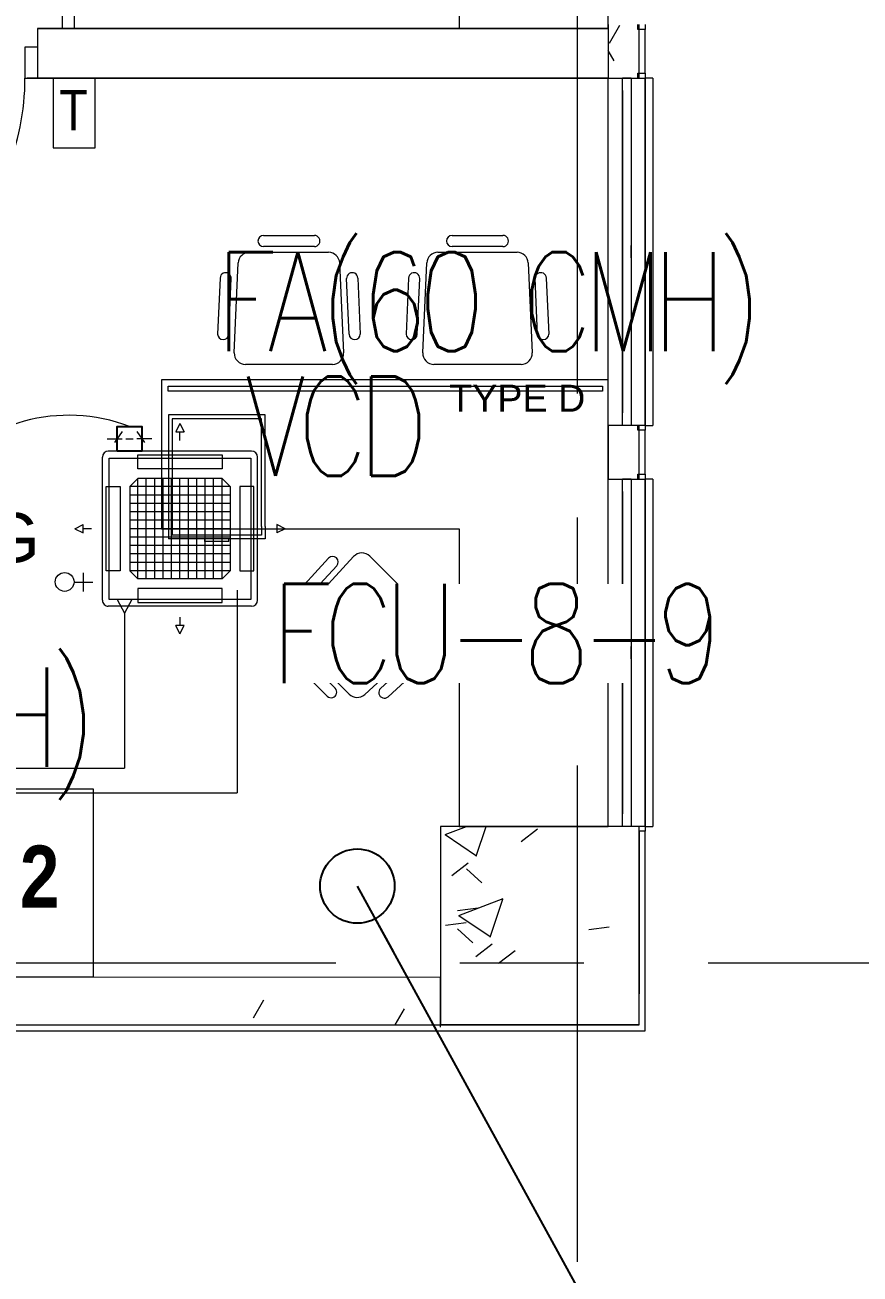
# Model space of a CAD drawing. Header units: millimetres. Extents: x 50620 to 404449, y -131543 to 97.
# Drawn here: x 361162 to 364528, y -108453 to -103417 of the extents above; entities that cross this region are included whole.
import ezdxf

# ---------------------------------------------------------------- set-up
doc = ezdxf.new("R2010")
doc.units = ezdxf.units.MM
doc.linetypes.add('CONTINOUS', pattern=[0])
doc.linetypes.add('IDA - Grid Line', pattern=[3500, 2000, -500, 500, -500])
for name, color, linetype, lineweight in [('1599_DB_A_BLK2_HQ_R21-2ND STOREY 20230517--$0$A-_DOOR----_E', 8, 'Continuous', 9), ('1599_DB_A_BLK2_HQ_R21-2ND STOREY 20230517--$0$A-_GENM----_M', 8, 'Continuous', 9), ('1599_DB_A_BLK2_HQ_R21-2ND STOREY 20230517--$0$A-_WIND----_E', 8, 'Continuous', 9), ('1599_DB_A_BLK2_HQ_R21-2ND STOREY 20230517--$0$S-_COLN----_E', 8, 'Continuous', 9), ('A-_FLOR----_E', 8, 'Continuous', 9), ('A-_FURT----_E', 8, 'Continuous', 9), ('A-_GENM----_M', 8, 'Continuous', 9), ('A-_WALL----_E', 8, 'Continuous', 9), ('A-_WALL----_E-1', 8, 'Continuous', 18), ('A-_WALL----_H-2', 8, 'Continuous', 9), ('A-_WALLPRTN_E', 8, 'Continuous', 9), ('A-_WIND----_E', 8, 'Continuous', 9), ('M-_ACMV TX', 6, 'Continuous', 25), ('M-_ACON----_E-N', 7, 'Continuous', 9), ('M-_ARCHI', 8, 'Continuous', 5), ('M-AC-TEXT', 5, 'CONTINOUS', 25), ('M-ACMV_CDP', 190, 'DRAIN_PIPE', 13), ('M-ACMV_FAD', 3, 'Continuous', 25), ('M-ACMV_FAF', 3, 'Continuous', 25), ('M-ACMV_FCU', 5, 'Continuous', 25), ('M-ACMV_FLEXD', 222, 'Continuous', 25), ('M-ACMV_PW', 8, 'REFRIGERANT', 25), ('M-ACMV_REF-P', 134, '500-1-RP', 9), ('M-ACMV_REMOTE', 222, 'Continuous', 5), ('M-FA TEXT', 3, 'Continuous', 25), ('M_ACMV_ANNOTATION', 7, 'Continuous', 20), ('S-_COLN----_E', 8, 'Continuous', 5), ('S-_COLN----_E-1', 8, 'Continuous', 5), ('S-_COLN----_E-2', 8, 'Continuous', 5)]:
    doc.layers.add(name, color=color, linetype=linetype, lineweight=lineweight)
doc.layers.add('S-_ANOTGRID_E-1', color=9, linetype='IDA - Grid Line', lineweight=5, true_color=0x808080)
doc.styles.add('Arial Narrow_2', font='ARIALN.TTF', dxfattribs={"height": 90})
doc.styles.add('Arial Narrow_B_4', font='ARIALNB.TTF', dxfattribs={"height": 500})
doc.styles.add('Arial_3', font='arial.ttf', dxfattribs={"height": 500})
doc.styles.add('ROMANS', font='romans.shx', dxfattribs={"width": 0.8})
doc.styles.get("Standard").update_dxf_attribs({"font": 'arial.ttf'})
doc.linetypes.add('500-1-RP', pattern='A,0.75,-0.5,0.75,-0.5,0.75,-0.5,0.75,-1.7,["RP",Standard,S=1,R=0,X=-1,Y=-0.5],-1.7', length=7.9)
doc.linetypes.add('BATTING', pattern='A,0.0001,-0.1,[134,ltypeshp.shx,S=0.1,R=0,X=-0.1,Y=0],-0.2,[134,ltypeshp.shx,S=0.1,R=180,X=0.1,Y=0],-0.1', length=0.4001)
doc.linetypes.add('DRAIN_PIPE', pattern='A,0.5,-0.2,["D",Standard,S=0.1,R=0,X=-0.1,Y=-0.05],-0.25', length=0.95)
doc.linetypes.add('REFRIGERANT', pattern='A,15,-5.08,["R",Standard,S=2.54,R=0,X=-2.54,Y=-1.27],-5.08', length=25.16)
doc.dimstyles.get("Standard").update_dxf_attribs({"dimtxt": 200, "dimasz": 150, "dimexe": 0.18, "dimexo": 0.0625, "dimgap": 10, "dimtad": 1, "dimtih": 1, "dimtoh": 1, "dimdec": 0, "dimzin": 0, "dimdsep": 46, "dimtxsty": 'Standard', "dimcen": 0.09, "dimclrd": 256, "dimclre": 256, "dimclrt": 256, "dimadec": 0, "dimazin": 0, "dimtfac": 1, "dimtdec": 0, "dimtofl": 0, "dimtmove": 0, "dimatfit": 3, "dimfxl": 1, "dimtolj": 1, "dimtzin": 0, "dimarcsym": 1})
pattern_1 = [(360, (102886.37, 38752.37), (1016, 254), [83.82, -678.18, 83.82, -678.18, -4064]), (360, (102886.37, 38752.37), (1016, 254), [-1524, 83.82, -1440.18, 83.82, -678.18, -1778]), (360, (102886.37, 38752.37), (1016, 254), [-3810, 83.82, -424.18, 83.82, -1186.18]), (120, (103267.37, 38879.37), (-727.97045, 752.8818), [83.82, -678.18, 83.82, -678.18, -4064]), (120, (103267.37, 38879.37), (-727.97045, 752.8818), [-1524, 83.82, -1440.18, 83.82, -678.18, -1778]), (120, (103267.37, 38879.37), (-727.97045, 752.8818), [-3810, 83.82, -424.18, 83.82, -1186.18]), (240, (103394.37, 39387.37), (-288.02955, -1006.8818), [83.82, -678.18, 83.82, -678.18, -4064]), (240, (103394.37, 39387.37), (-288.02955, -1006.8818), [-1524, 83.82, -1440.18, 83.82, -678.18, -1778]), (240, (103394.37, 39387.37), (-288.02955, -1006.8818), [-3810, 83.82, -424.18, 83.82, -1186.18])]

# ---------------------------------------------------------------- blocks, each defined once
blk = doc.blocks.new('SSO')
at = {"layer": 'M-ACMV_PW', "color": 1, "linetype": 'ByBlock', "lineweight": 5}
for points in [[(1064770.8, 20778.3), (1064771.8, 20867.5)], [(1064770.8, 20778.3), (1064771.8, 20867.5)], [(1064770.8, 20778.3), (1064771.8, 20867.5)], [(1064770.8, 20778.3), (1064771.8, 20867.5)], [(1064770.8, 20778.3), (1064771.8, 20867.5)], [(1064770.8, 20778.3), (1064771.8, 20867.5)], [(1064815.9, 20822.4), (1064726.7, 20823.4)], [(1064815.9, 20822.4), (1064726.7, 20823.4)]]:
    blk.add_lwpolyline(points, dxfattribs=at)
blk.add_circle((1064770.3, 20733.6), 44.6, dxfattribs=at)
blk.add_circle((1064770.3, 20733.6), 44.6, dxfattribs=at)
blk = doc.blocks.new('A$C49267d6b')
at = {"layer": 'M-_ACON----_E-N', "lineweight": 0}
for p, q in [((-25.4, 76.2), (12.7, 101.6)), ((0, 127), (0, 76.2)), ((0, 63.5), (0, 38.1)), ((-25.4, 25.4), (12.7, 0)), ((0, -25.4), (0, 25.4))]:
    blk.add_line(p, q, dxfattribs=at)
blk = doc.blocks.new('A$C81577ca4')
at = {"layer": 'M-ACMV_REF-P', "lineweight": 0, "ltscale": 0.75}
for p, q in [((19, -95), (-36, -125)), ((-36, -125), (-86, -125)), ((19, -155), (-36, -125))]:
    blk.add_line(p, q, dxfattribs=at)
blk = doc.blocks.new('A$C7208cd76')
at = {"layer": 'M-ACMV_FCU', "lineweight": 15}
for p, q in [((0, 424.1), (-17, 390.2)), ((0, 424.1), (17, 390.2)), ((-17, 390.2), (17, 390.2)), ((0, 356.2), (0, 390.2)), ((288.8, 312.5), (-288.8, 312.5)), ((288.9, 312.6), (288.9, 312.6)), ((-312.5, 288.8), (-312.5, -288.8)), ((312.5, 288.8), (312.5, -288.8)), ((312.6, 288.9), (312.6, 288.9)), ((-202.6, 169.6), (-169.6, 202.6)), ((-169.6, 202.6), (169.6, 202.6)), ((-169.6, 202.6), (-169.6, -202.6)), ((-135.7, 202.6), (-135.7, -202.6)), ((-101.8, 202.6), (-101.8, -202.6)), ((-67.9, 202.6), (-67.9, -202.6)), ((-33.9, 202.6), (-33.9, -202.6)), ((0, 202.6), (0, -202.6)), ((33.9, 202.6), (33.9, -202.6)), ((67.9, 202.6), (67.9, -202.6)), ((101.8, 202.6), (101.8, -202.6)), ((135.7, 202.6), (135.7, -202.6)), ((169.6, 202.6), (202.6, 169.6)), ((169.6, 202.6), (169.6, -202.6)), ((-202.6, 169.6), (-202.6, -169.6)), ((202.6, 169.6), (-202.6, 169.6)), ((202.6, 169.6), (202.6, -169.6)), ((202.6, 135.7), (-202.6, 135.7)), ((202.6, 101.8), (-202.6, 101.8)), ((202.6, 67.9), (-202.6, 67.9)), ((-424.1, 0), (-390.2, 17)), ((-424.1, 0), (-390.2, -17)), ((-390.2, -17), (-390.2, 17)), ((-356.2, 0), (-390.2, 0)), ((202.6, 33.9), (-202.6, 33.9)), ((202.6, 0), (-202.6, 0)), ((356.2, 0), (390.2, 0)), ((390.2, 17), (390.2, -17)), ((424.1, 0), (390.2, 17)), ((424.1, 0), (390.2, -17)), ((202.6, -33.9), (-202.6, -33.9)), ((202.6, -67.9), (-202.6, -67.9)), ((202.6, -101.8), (-202.6, -101.8)), ((202.6, -135.7), (-202.6, -135.7)), ((-169.6, -202.6), (-202.6, -169.6)), ((202.6, -169.6), (-202.6, -169.6)), ((169.6, -202.6), (202.6, -169.6)), ((-169.6, -202.6), (169.6, -202.6)), ((288.8, -312.5), (-288.8, -312.5)), ((17, -390.2), (-17, -390.2)), ((0, -424.1), (-17, -390.2)), ((0, -356.2), (0, -390.2)), ((0, -424.1), (17, -390.2))]:
    blk.add_line(p, q, dxfattribs=at)
for points in [[(285, 285), (285, -285), (-285, -285), (-285, 285)], [(-169.6, 241.6), (169.6, 241.6), (169.6, 297.9), (-169.6, 297.9)], [(-241.6, 169.6), (-241.6, -169.6), (-297.9, -169.6), (-297.9, 169.6)], [(241.6, 169.6), (241.6, -169.6), (297.9, -169.6), (297.9, 169.6)], [(-169.6, -241.6), (169.6, -241.6), (169.6, -297.9), (-169.6, -297.9)]]:
    blk.add_lwpolyline(points, close=True, dxfattribs=at)
for centre, start, end in [((-288.8, 288.8), 90, 180), ((288.8, 288.8), 0, 90), ((-288.8, -288.8), 180, 270), ((288.8, -288.8), 270, 0)]:
    blk.add_arc(centre, 23.7, start, end, dxfattribs=at)
blk = doc.blocks.new('Thermostat')
at = {"color": 222, "lineweight": 0}
blk.add_lwpolyline([(817450.2, 27872.2), (817750.2, 27872.2), (817750.2, 27372.2), (817450.2, 27372.2)], close=True, dxfattribs=at)
at = {"color": 222, "lineweight": 0, "insert": (817504.1, 27787.5), "char_height": 290.6, "attachment_point": 1, "style": 'Arial Narrow_2'}
blk.add_mtext_dynamic_manual_height_columns('T', width=565.64, gutter_width=1.94, heights=[0], dxfattribs=at)
blk = doc.blocks.new('IDA - Casement w Top Hung - 2 Panels - 1400L X 1800H - B2-AW01-3560558-BLK 2 2ND STOREY PLAN')
at = {"layer": 'A-_WIND----_E'}
for p, q in [((-700, 17.5), (700, 17.5)), ((-700, 17.5), (-700, -17.5)), ((-650, 17.5), (-615, 17.5)), ((-650, 17.5), (-25, 17.5)), ((-650, 17.5), (650, 17.5)), ((-650, 17.5), (650, 17.5)), ((-615, 17.5), (-35, 17.5)), ((-615, 17.5), (-60, 17.5)), ((-35, 17.5), (0, 17.5)), ((25, 17.5), (-24.9, 17.5)), ((0, 17.5), (35, 17.5)), ((25, 17.5), (650, 17.5)), ((35, 17.5), (615, 17.5)), ((60, 17.5), (615, 17.5)), ((615, 17.5), (650, 17.5)), ((700, 17.5), (700, -17.5)), ((700, -17.5), (-700, -17.5)), ((-615, -17.5), (-650, -17.5)), ((-25, -17.5), (-650, -17.5)), ((650, -17.5), (-650, -17.5)), ((-650, -17.5), (650, -17.5)), ((-35, -17.5), (-615, -17.5)), ((-60, -17.5), (-615, -17.5)), ((0, -17.5), (-35, -17.5)), ((25, -17.5), (-24.9, -17.5)), ((35, -17.5), (0, -17.5)), ((650, -17.5), (25, -17.5)), ((615, -17.5), (35, -17.5)), ((615, -17.5), (60, -17.5)), ((650, -17.5), (615, -17.5))]:
    blk.add_line(p, q, dxfattribs=at)
blk = doc.blocks.new('Wall Motif - Type 1-2673956-BLK 2 2ND STOREY PLAN')
at = {"layer": 'A-_GENM----_M'}
for p, q in [((-575, -75), (825, -75)), ((-575, -75), (-575, -105)), ((-525, -75), (81.1, -75)), ((-481.1, -75), (125, -75)), ((-481.1, -75), (731.1, -75)), ((125, -75), (731.1, -75)), ((168.9, -75), (775, -75)), ((825, -105), (825, -75)), ((825, -105), (-575, -105)), ((81.1, -105), (-525, -105)), ((125, -105), (-481.1, -105)), ((731.1, -105), (-481.1, -105)), ((731.1, -105), (125, -105)), ((775, -105), (168.9, -105))]:
    blk.add_line(p, q, dxfattribs=at)
blk = doc.blocks.new('1599_DB_A_BLK2_HQ_R21-2ND STOREY 20230517--$0$Wall Motif - Type 1-2673956-LINKVIEW_BLK2_2ND STOREY')
at = {"layer": '1599_DB_A_BLK2_HQ_R21-2ND STOREY 20230517--$0$A-_GENM----_M'}
for p, q in [((-575, -75), (825, -75)), ((-575, -75), (-575, -105)), ((825, -105), (825, -75)), ((825, -105), (-575, -105))]:
    blk.add_line(p, q, dxfattribs=at)
blk = doc.blocks.new('1599_DB_A_BLK2_HQ_R21-2ND STOREY 20230517--$0$IDA - Casement w Top Hung - 2 Panels - 1400L X 1800H - B2-AW01-3560558-LINKVIEW_BLK2_2ND STOREY')
at = {"layer": '1599_DB_A_BLK2_HQ_R21-2ND STOREY 20230517--$0$A-_WIND----_E'}
for p, q in [((-700, 17.5), (700, 17.5)), ((-700, 17.5), (-700, -17.5)), ((700, 17.5), (700, -17.5)), ((700, -17.5), (-700, -17.5))]:
    blk.add_line(p, q, dxfattribs=at)
blk = doc.blocks.new('ARCHI 2ND_2024 09 11')
at = {"layer": '1599_DB_A_BLK2_HQ_R21-2ND STOREY 20230517--$0$S-_COLN----_E', "lineweight": 5}
h = blk.add_hatch(dxfattribs=at)
h.set_pattern_fill('FP_3', color=8, style=0, pattern_type=2)
h.set_pattern_definition([(6e-11, (-28420.7, -3975.34), (1016, 254), [83.82, -678.18, 83.82, -678.18, -4064]), (6e-11, (-28420.7, -3975.34), (1016, 254), [-1524, 83.82, -1440.18, 83.82, -678.18, -1778]), (6e-11, (-28420.7, -3975.34), (1016, 254), [-3810, 83.82, -424.18, 83.82, -1186.18]), (120, (-28039.7, -3848.34), (-727.97045, 752.8818), [83.82, -678.18, 83.82, -678.18, -4064]), (120, (-28039.7, -3848.34), (-727.97045, 752.8818), [-1524, 83.82, -1440.18, 83.82, -678.18, -1778]), (120, (-28039.7, -3848.34), (-727.97045, 752.8818), [-3810, 83.82, -424.18, 83.82, -1186.18]), (240, (-27912.7, -3340.34), (-288.02955, -1006.8818), [83.82, -678.18, 83.82, -678.18, -4064]), (240, (-27912.7, -3340.34), (-288.02955, -1006.8818), [-1524, 83.82, -1440.18, 83.82, -678.18, -1778]), (240, (-27912.7, -3340.34), (-288.02955, -1006.8818), [-3810, 83.82, -424.18, 83.82, -1186.18])])
h.paths.add_polyline_path([(-21355, -75633.3), (-21355, -75613.3), (-21350, -75613.3), (-21351.6, -75436.7), (-21355, -75436.7), (-21355, -75416.7), (-21475, -75416.7), (-21475, -75633.3), (-21382.3, -75633.3)], flags=0)
h = blk.add_hatch(dxfattribs=at)
h.set_pattern_fill('FP_1', color=8, style=0, pattern_type=2)
h.set_pattern_definition([(50, (-28420.7, -3975.3), (1821.84, -159.39), [190.5, -2095.5]), (355, (-28420.7, -3975.3), (-352.43, 1910.567), [152.4, -1676.4]), (100.451, (-28268.9, -3988.6), (1469.426, 1751.166), [161.9, -1780.9]), (46.184, (-28420.7, -3467.3), (2710.79, -420.43), [285.75, -3143.25]), (96.636, (-28194.8, -3502.4), (2374.03, 2474.28), [242.85, -2671.35]), (351.184, (-28420.7, -3467.3), (2374.05, 2474.25), [228.6, -2514.6]), (21, (-28166.7, -3594.3), (1516.143, -1022.652), [190.5, -2095.5]), (326, (-28166.7, -3594.3), (618.02, 1841.88), [152.4, -1676.4]), (71.451, (-28040.4, -3679.6), (2134.17, 819.212), [161.9, -1780.9]), (37.5, (-28420.7, -3975.34), (30.886, 845.5504), [83.82, -1572.26, 83.82, -1617.98, -1682.75]), (37.5, (-28420.7, -3975.34), (30.886, 845.5504), [-3357.88, 83.82, -1598.93]), (7.5, (-28420.7, -3975.3), (668.197, 1001.806), [83.82, -886.46, 83.82, -1534.16, -641.35]), (7.5, (-28420.7, -3975.3), (668.197, 1001.806), [-2588.26, 83.82, -557.53]), (327.5, (-28987.1, -3975.34), (1355.9093, -57.2896), [83.82, -551.18, 83.82, -1897.38, -2628.9]), (327.5, (-28987.1, -3975.34), (1355.9093, -57.2896), [-2616.2, 83.82, -2545.08]), (317.5, (-29241.1, -3975.3), (1481.293, 254.266), [83.82, -741.68, 83.82, -1231.9, -1866.9]), (317.5, (-29241.1, -3975.3), (1481.293, 254.266), [-2141.22, 83.82, -1783.08])])
h.paths.add_polyline_path([(-21350, -79450), (-21351.6, -78650), (-22150, -78650), (-22150, -79450), (-21351.6, -79450)], flags=0)
at = {"layer": 'A-_WALL----_H-2', "lineweight": 5}
h = blk.add_hatch(dxfattribs=at)
h.set_pattern_fill('FP_3', color=256, style=0, pattern_type=2)
h.set_pattern_definition(pattern_1)
h.paths.add_polyline_path([(-21382.3, -77250), (-21355, -77250), (-21355, -77230), (-21350, -77229.2), (-21350, -77053.3), (-21355, -77053.3), (-21355, -77033.3), (-21475, -77033.3), (-21475, -77250), (-21417.3, -77250)])
h.paths.add_polyline_path([(-21382.3, -75633.3), (-21355, -75633.3), (-21355, -75613.3), (-21350, -75612.5), (-21350, -75436.7), (-21355, -75436.7), (-21355, -75416.7), (-21475, -75416.7), (-21475, -75633.3), (-21417.3, -75633.3)])
h.paths.add_polyline_path([(-21417.3, -74016.7), (-21355, -74016.7), (-21355, -73996.7), (-21350, -73995.8), (-21350, -73820), (-21355, -73820), (-21355, -73800), (-21475, -73800), (-21475, -74016.7)])
h.paths.add_polyline_path([(-21355, -70200), (-21355, -70180), (-21350, -70179.2), (-21350, -69953), (-21355, -69953), (-21355, -69933), (-21475, -69933), (-21475, -70200), (-21382.3, -70200)])
h.paths.add_polyline_path([(-21355, -68533), (-21355, -68513), (-21350, -68513), (-21350, -68287), (-21355, -68287), (-21355, -68267), (-21475, -68267), (-21475, -68533), (-21360.7, -68533)])
h.paths.add_polyline_path([(-21382.3, -66867), (-21355, -66867), (-21355, -66847), (-21350, -66847), (-21350, -66620), (-21355, -66620), (-21355, -66600), (-21475, -66600), (-21475, -66867), (-21417.3, -66867)])
h.paths.add_polyline_path([(-21417.3, -63000), (-21355, -63000), (-21353.3, -62980), (-21350, -62980), (-21350, -62670), (-21355, -62670), (-21355, -62650), (-21475, -62650), (-21475, -63000), (-21417.7, -63000)])
h.paths.add_polyline_path([(-21417.7, -61250), (-21355, -61250), (-21355, -61230), (-21350, -61230), (-21350, -60750), (-21475, -60750), (-21475, -61250)])
h = blk.add_hatch(dxfattribs=at)
h.set_pattern_fill('FP_3', color=256, style=0, pattern_type=2)
h.set_pattern_definition(pattern_1)
h.paths.add_polyline_path([(-27677.6, -79450), (-22150, -79450), (-22150, -79325), (-35450, -79325), (-35450, -79450)])
at = {"layer": 'S-_COLN----_E-2', "lineweight": 5}
h = blk.add_hatch(dxfattribs=at)
h.set_pattern_fill('FP_40', color=256, style=0, pattern_type=2)
h.set_pattern_definition([(50, (102886.4, 38752.4), (1821.841, -159.39), [190.5, -2095.5]), (355, (102886.4, 38752.4), (-352.428, 1910.567), [152.4, -1676.4]), (100.451, (103038.2, 38739.1), (1469.426, 1751.166), [161.9, -1780.901]), (46.184, (102886.4, 39260.4), (2710.79, -420.428), [285.75, -3143.25]), (96.636, (103112.3, 39225.3), (2374.026, 2474.276), [242.85, -2671.35]), (351.184, (102886.4, 39260.4), (2374.05, 2474.253), [228.6, -2514.6]), (21, (103140.4, 39133.4), (1516.143, -1022.652), [190.5, -2095.5]), (326, (103140.4, 39133.4), (618.02, 1841.88), [152.4, -1676.4]), (71.451, (103266.7, 39048.2), (2134.171, 819.212), [161.9, -1780.901]), (37.5, (102886.4, 38752.4), (30.886, 845.5504), [83.82, -1572.26, 83.82, -1617.98, -1682.75]), (37.5, (102886.4, 38752.4), (30.886, 845.5504), [-3357.88, 83.82, -1598.93]), (7.5, (102886.4, 38752.4), (668.1966, 1001.8057), [83.82, -886.46, 83.82, -1534.16, -641.35]), (7.5, (102886.4, 38752.4), (668.1966, 1001.8057), [-2588.26, 83.82, -557.53]), (327.5, (102319.95, 38752.4), (1355.9093, -57.2896), [83.82, -551.18, 83.82, -1897.38, -2628.9]), (327.5, (102319.95, 38752.4), (1355.9093, -57.2896), [-2616.2, 83.82, -2545.08]), (317.5, (102066, 38752.4), (1481.293, 254.266), [83.82, -741.68, 83.82, -1231.9, -1866.9]), (317.5, (102066, 38752.4), (1481.293, 254.266), [-2141.22, 83.82, -1783.08])])
h.paths.add_polyline_path([(-21350, -79450), (-21350.8, -78650), (-22150, -78650), (-22150, -79450)])
at = {"color": 8, "lineweight": 5}
for p, q in [((-22863.7, -76267.5), (-22658.7, -76267.5)), ((-22103.9, -76267.5), (-21898.9, -76267.5)), ((-22920.6, -76335.5), (-22601.7, -76335.5)), ((-22658.7, -76312.5), (-22863.7, -76312.5)), ((-22160.8, -76335.5), (-21841.9, -76335.5)), ((-21898.9, -76312.5), (-22103.9, -76312.5)), ((-22981.6, -76740.5), (-22965.6, -76378.5)), ((-22556.8, -76378.5), (-22540.7, -76740.5)), ((-22221.8, -76740.5), (-22205.8, -76378.5)), ((-21797, -76378.5), (-21781, -76740.5)), ((-23038.7, -76439.2), (-23048.7, -76665)), ((-23003.7, -76666), (-22993.7, -76441.2)), ((-22518.6, -76666), (-22528.6, -76441.2)), ((-22483.6, -76439.2), (-22473.7, -76665)), ((-22278.9, -76439.2), (-22288.9, -76665)), ((-22243.9, -76666), (-22234, -76441.2)), ((-21758.9, -76666), (-21768.8, -76441.2)), ((-21723.9, -76439.2), (-21713.9, -76665)), ((-22585.7, -76787.5), (-22936.6, -76787.5)), ((-21825.9, -76787.5), (-22176.9, -76787.5)), ((-23246.5, -76991.5), (-23246.5, -77491)), ((-22856.5, -76991.5), (-23246.5, -76991.5)), ((-22856.5, -77441), (-22856.5, -76991.5)), ((-23231.5, -77006.5), (-23231.5, -77476)), ((-22871.5, -77006.5), (-23231.5, -77006.5)), ((-22871.5, -77441), (-22871.5, -77006.5)), ((-22871.5, -77441), (-22871.5, -77476)), ((-22856.5, -77441), (-22856.5, -77491)), ((-22856.5, -77491), (-23246.5, -77491)), ((-22856.5, -77491), (-23246.5, -77491)), ((-22871.5, -77476), (-23231.5, -77476)), ((-23099.5, -77501.9), (-23099.5, -77491)), ((-23003.5, -77501.9), (-23099.5, -77501.9)), ((-23003.5, -77501.9), (-23003.5, -77491)), ((-22753.9, -77734.8), (-22601.3, -77568.1)), ((-22500.4, -77562.1), (-22745.1, -77829.4)), ((-22568.7, -77599.2), (-22720.7, -77765.2)), ((-22187.3, -77808.8), (-22435.4, -77560.7)), ((-22743.7, -77891.6), (-22518.2, -78117.1)), ((-22456, -78118.5), (-22188.7, -77873.9)), ((-22574.7, -78093.1), (-22719.7, -77948.2)), ((-22225.8, -77942.2), (-22391.7, -78094.1)), ((-22751.5, -77980), (-22606.6, -78124.9)), ((-22361.4, -78127.3), (-22194.7, -77974.7))]:
    blk.add_line(p, q, dxfattribs=at)
for points in [[(-22075, -75433.3), (-21475, -75433.3), (-21475, -73633.3), (-22925, -73633.3), (-22925, -74233.3), (-22075, -74233.3)], [(-22075, -78650), (-21475, -78650), (-21475, -76850), (-23275, -76850), (-23275, -77450), (-22075, -77450)], [(-21497.8, -76875), (-21497.8, -76895), (-23247.8, -76895), (-23247.8, -76875)]]:
    blk.add_lwpolyline(points, close=True, dxfattribs=at)
for centre, radius, start, end in [((-22863.7, -76290), 22.5, 90, 270), ((-22658.7, -76290), 22.5, 270, 90), ((-22103.9, -76290), 22.5, 90, 270), ((-21898.9, -76290), 22.5, 270, 90), ((-22920.6, -76380.5), 45, 90, 177.4674), ((-22601.7, -76380.5), 45, 2.5326, 90), ((-22160.8, -76380.5), 45, 90, 177.4674), ((-21841.9, -76380.5), 45, 2.5326, 90), ((-23016.2, -76440.2), 22.5, 357.4674, 177.473), ((-22506.1, -76440.2), 22.5, 2.527, 182.5326), ((-22256.4, -76440.2), 22.5, 357.4674, 177.473), ((-21746.3, -76440.2), 22.5, 2.527, 182.5326), ((-23026.2, -76665), 22.5, 180, 357.4674), ((-22496.2, -76665), 22.5, 182.5326, 0), ((-22266.4, -76665), 22.5, 180, 357.4674), ((-21736.4, -76665), 22.5, 182.5326, 0), ((-22936.6, -76742.5), 45, 177.4674, 270), ((-22585.7, -76742.5), 45, 270, 2.5326), ((-22176.9, -76742.5), 45, 177.4674, 270), ((-21825.9, -76742.5), 45, 270, 2.5326), ((-22467.2, -77592.5), 45, 45, 137.5326), ((-22585.3, -77584), 22.5, 317.5326, 135), ((-22737.3, -77750), 22.5, 137.527, 317.5326), ((-22711.9, -77859.8), 45, 137.5326, 225), ((-22711.9, -77859.8), 45, 137.5326, 225), ((-22219.1, -77840.7), 45, 312.4674, 45), ((-22735.6, -77964.1), 22.5, 45, 225), ((-22210.6, -77958.8), 22.5, 315, 132.4674), ((-22590.6, -78109), 22.5, 225, 45), ((-22376.6, -78110.7), 22.5, 132.4674, 312.473), ((-22486.4, -78085.3), 45, 225, 312.4674)]:
    blk.add_arc(centre, radius, start, end, dxfattribs=at)
at = {"layer": '1599_DB_A_BLK2_HQ_R21-2ND STOREY 20230517--$0$A-_DOOR----_E', "color": 8, "lineweight": 5}
for p, q in [((-23775, -75508.3), (-23825, -75508.3)), ((-23825, -75508.3), (-23825, -75633.3)), ((-23825, -75633.3), (-23775, -75633.3))]:
    blk.add_line(p, q, dxfattribs=at)
blk.add_arc((-24825, -75633.3), 1000, 270, 0, dxfattribs=at)
at = {"layer": '1599_DB_A_BLK2_HQ_R21-2ND STOREY 20230517--$0$A-_GENM----_M', "color": 8, "lineweight": 5}
for p, q in [((-21325, -77033.3), (-21325, -75633.3)), ((-21295, -75633.3), (-21325, -75633.3)), ((-21295, -75633.3), (-21295, -77033.3)), ((-21325, -77033.3), (-21295, -77033.3)), ((-21325, -78650), (-21325, -77250)), ((-21295, -77250), (-21325, -77250)), ((-21295, -77250), (-21295, -78650)), ((-21325, -78650), (-21295, -78650))]:
    blk.add_line(p, q, dxfattribs=at)
at = {"layer": '1599_DB_A_BLK2_HQ_R21-2ND STOREY 20230517--$0$A-_WIND----_E', "color": 8, "lineweight": 5}
for p, q in [((-21417.3, -77033.3), (-21417.3, -75633.3)), ((-21382.3, -75633.3), (-21417.3, -75633.3)), ((-21382.3, -75633.3), (-21382.3, -77033.3)), ((-21382.3, -77033.3), (-21417.3, -77033.3)), ((-21417.3, -78650), (-21417.3, -77250)), ((-21382.3, -77250), (-21417.3, -77250)), ((-21382.3, -77250), (-21382.3, -78650)), ((-21382.3, -78650), (-21417.3, -78650))]:
    blk.add_line(p, q, dxfattribs=at)
at = {"layer": '1599_DB_A_BLK2_HQ_R21-2ND STOREY 20230517--$0$S-_COLN----_E', "color": 8, "lineweight": 5}
for p, q in [((-21475, -75433.3), (-23775, -75433.3)), ((-23775, -75433.3), (-21475, -75433.3)), ((-21475, -75433.3), (-23775, -75433.3)), ((-23775, -75433.3), (-23775, -75633.3)), ((-21475, -75416.7), (-21475, -75633.3)), ((-21355, -75436.7), (-21355, -75416.7)), ((-21355, -75436.7), (-21355, -75416.7)), ((-21325, -75436.7), (-21355, -75436.7)), ((-21325, -75436.7), (-21355, -75436.7)), ((-21350, -75436.7), (-21350, -75416.7)), ((-21350, -75436.7), (-21350, -75416.7)), ((-21350, -75613.3), (-21350, -75436.7)), ((-21350, -75613.3), (-21350, -75436.7)), ((-21325, -75416.7), (-21325, -75436.7)), ((-21325, -75416.7), (-21325, -75436.7)), ((-21325, -75613.3), (-21325, -75436.7)), ((-21325, -75613.3), (-21325, -75436.7)), ((-23816.3, -75633.3), (-21475, -75633.3)), ((-21475, -75633.3), (-23816.3, -75633.3)), ((-23816.3, -75633.3), (-21475, -75633.3)), ((-21475, -75633.3), (-21417.3, -75633.3)), ((-21475, -77033.3), (-21475, -75633.3)), ((-21475, -75633.3), (-21417.3, -75633.3)), ((-21382.3, -75633.3), (-21355, -75633.3)), ((-21382.3, -75633.3), (-21355, -75633.3)), ((-21355, -75613.3), (-21325, -75613.3)), ((-21355, -75633.3), (-21355, -75613.3)), ((-21355, -75613.3), (-21325, -75613.3)), ((-21355, -75633.3), (-21355, -75613.3)), ((-21355, -75633.3), (-21325, -75633.3)), ((-21355, -75633.3), (-21325, -75633.3)), ((-21350, -75633.3), (-21350, -75613.3)), ((-21350, -75633.3), (-21350, -75613.3)), ((-21325, -75613.3), (-21325, -75633.3)), ((-21325, -75613.3), (-21325, -75633.3)), ((-21325, -75633.3), (-21325, -77033.3)), ((-21325, -75633.3), (-21325, -77033.3)), ((-21417.3, -77033.3), (-21475, -77033.3)), ((-21417.3, -77033.3), (-21475, -77033.3)), ((-21475, -77033.3), (-21475, -77250)), ((-21355, -77033.3), (-21382.3, -77033.3)), ((-21355, -77033.3), (-21382.3, -77033.3)), ((-21325, -77033.3), (-21355, -77033.3)), ((-21355, -77053.3), (-21355, -77033.3)), ((-21325, -77033.3), (-21355, -77033.3)), ((-21355, -77053.3), (-21355, -77033.3)), ((-21350, -77053.3), (-21350, -77033.3)), ((-21350, -77053.3), (-21350, -77033.3)), ((-21325, -77033.3), (-21325, -77053.3)), ((-21325, -77033.3), (-21325, -77053.3)), ((-21325, -77053.3), (-21355, -77053.3)), ((-21325, -77053.3), (-21355, -77053.3)), ((-21350, -77230), (-21350, -77053.3)), ((-21350, -77230), (-21350, -77053.3)), ((-21325, -77230), (-21325, -77053.3)), ((-21325, -77230), (-21325, -77053.3)), ((-21475, -77250), (-21417.3, -77250)), ((-21475, -78650), (-21475, -77250)), ((-21475, -77250), (-21417.3, -77250)), ((-21382.3, -77250), (-21355, -77250)), ((-21382.3, -77250), (-21355, -77250)), ((-21355, -77230), (-21325, -77230)), ((-21355, -77250), (-21355, -77230)), ((-21355, -77230), (-21325, -77230)), ((-21355, -77250), (-21355, -77230)), ((-21355, -77250), (-21325, -77250)), ((-21355, -77250), (-21325, -77250)), ((-21350, -77250), (-21350, -77230)), ((-21350, -77250), (-21350, -77230)), ((-21325, -77230), (-21325, -77250)), ((-21325, -77230), (-21325, -77250)), ((-21325, -77250), (-21325, -78650)), ((-21325, -77250), (-21325, -78650)), ((-21417.3, -78650), (-22150, -78650)), ((-21417.3, -78650), (-22150, -78650)), ((-21350, -78650), (-21382.3, -78650)), ((-21350, -78650), (-21382.3, -78650)), ((-21325, -78650), (-21350, -78650)), ((-21350, -78670), (-21350, -78650)), ((-21325, -78650), (-21350, -78650)), ((-21350, -78670), (-21350, -78650)), ((-21325, -78650), (-21325, -78670)), ((-21325, -78650), (-21325, -78670)), ((-21350, -78670), (-21350, -79325)), ((-21325, -78670), (-21350, -78670)), ((-21350, -79325), (-21350, -78670)), ((-21350, -78670), (-21350, -79325)), ((-21325, -78670), (-21350, -78670)), ((-21350, -79325), (-21350, -78670)), ((-21325, -79475), (-21325, -78670)), ((-21325, -79475), (-21325, -78670)), ((-22150, -79259.3), (-26300, -79256.4)), ((-22150, -79250), (-22150, -79450)), ((-22150, -79250), (-22150, -79450)), ((-22150, -79450), (-22150, -79325)), ((-22150, -79450), (-22150, -79325)), ((-21350, -79450), (-21350, -79325)), ((-21350, -79450), (-21350, -79325)), ((-35450, -79450), (-22150, -79450)), ((-35450, -79450), (-22150, -79450)), ((-21350, -79450), (-22150, -79450)), ((-22150, -79450), (-21350, -79450)), ((-21350, -79450), (-22150, -79450)), ((-22150, -79450), (-21350, -79450)), ((-36275, -79475), (-21325, -79475)), ((-36275, -79475), (-21325, -79475))]:
    blk.add_line(p, q, dxfattribs=at)
at = {"layer": '1599_DB_A_BLK2_HQ_R21-2ND STOREY 20230517--$0$S-_COLN----_E', "color": 8, "linetype": 'Continuous', "lineweight": 5}
for p, q in [((-21428.6, -75421.5), (-21470.5, -75494)), ((-22104.8, -78848.5), (-22038.3, -78797.5)), ((-22081.4, -78989.1), (-21998.3, -78978.2))]:
    blk.add_line(p, q, dxfattribs=at)
at = {"layer": 'A-_FLOR----_E', "lineweight": 5}
for p, q in [((-21350, -75633.3), (-21350, -75416.7)), ((-21350, -77250), (-21350, -77033.3)), ((-21350, -79450), (-21350, -78650)), ((-36250, -79450), (-21350, -79450))]:
    blk.add_line(p, q, dxfattribs=at)
at = {"layer": 'A-_FLOR----_E', "color": 8, "lineweight": 5}
for p, q in [((-21350, -75633.3), (-21350, -75416.7)), ((-21350, -77250), (-21350, -77033.3)), ((-21350, -79450), (-21350, -78650)), ((-36250, -79450), (-21350, -79450))]:
    blk.add_line(p, q, dxfattribs=at)
at = {"layer": 'A-_FURT----_E', "color": 8, "lineweight": 5}
blk.add_lwpolyline([(-23550, -79258.4), (-24000, -79258.4), (-24000, -78498.4), (-23550, -78498.4)], close=True, dxfattribs=at)
at = {"layer": 'A-_GENM----_M', "color": 8, "lineweight": 5}
for p, q in [((-21325, -77033.3), (-21325, -75633.3)), ((-21295, -75633.3), (-21325, -75633.3)), ((-21295, -75633.3), (-21295, -77033.3)), ((-21325, -76289.4), (-21325, -75683.3)), ((-21295, -75683.3), (-21295, -76289.4)), ((-21325, -76333.3), (-21325, -75727.3)), ((-21325, -76939.4), (-21325, -75727.3)), ((-21295, -75727.3), (-21295, -76333.3)), ((-21295, -75727.3), (-21295, -76939.4)), ((-21325, -76939.4), (-21325, -76333.3)), ((-21295, -76333.3), (-21295, -76939.4)), ((-21325, -76983.3), (-21325, -76377.3)), ((-21295, -76377.3), (-21295, -76983.3)), ((-21325, -77033.3), (-21295, -77033.3)), ((-21325, -78650), (-21325, -77250)), ((-21295, -77250), (-21325, -77250)), ((-21295, -77250), (-21295, -78650)), ((-21325, -77906.1), (-21325, -77300)), ((-21295, -77300), (-21295, -77906.1)), ((-21325, -77950), (-21325, -77343.9)), ((-21325, -78556.1), (-21325, -77343.9)), ((-21295, -77343.9), (-21295, -77950)), ((-21295, -77343.9), (-21295, -78556.1)), ((-21325, -78556.1), (-21325, -77950)), ((-21295, -77950), (-21295, -78556.1)), ((-21325, -78600), (-21325, -77993.9)), ((-21295, -77993.9), (-21295, -78600)), ((-21325, -78650), (-21295, -78650))]:
    blk.add_line(p, q, dxfattribs=at)
at = {"layer": 'A-_WALL----_E', "lineweight": 5}
for p, q in [((-21350, -75613.3), (-21350, -75436.7)), ((-21475, -77033.3), (-21475, -75633.3)), ((-21475, -75633.3), (-21355, -75633.3)), ((-21355, -75633.3), (-21325, -75633.3)), ((-21325, -75633.3), (-21325, -77033.3)), ((-21355, -77033.3), (-21475, -77033.3)), ((-21325, -77033.3), (-21355, -77033.3)), ((-21350, -77230), (-21350, -77053.3)), ((-21475, -78650), (-21475, -77250)), ((-21475, -77250), (-21355, -77250)), ((-21355, -77250), (-21325, -77250)), ((-21325, -77250), (-21325, -78650)), ((-21325, -78650), (-21475, -78650)), ((-21350, -78670), (-21350, -79325)), ((-22150, -79450), (-22150, -79325)), ((-35450, -79450), (-22150, -79450)), ((-21350, -79450), (-22150, -79450))]:
    blk.add_line(p, q, dxfattribs=at)
at = {"layer": 'A-_WALL----_E', "color": 8, "lineweight": 5}
for p, q in [((-21350, -75613.3), (-21350, -75436.7)), ((-21475, -77033.3), (-21475, -75633.3)), ((-21475, -75633.3), (-21355, -75633.3)), ((-21355, -75633.3), (-21325, -75633.3)), ((-21325, -75633.3), (-21325, -77033.3)), ((-21355, -77033.3), (-21475, -77033.3)), ((-21325, -77033.3), (-21355, -77033.3)), ((-21350, -77230), (-21350, -77053.3)), ((-21475, -78650), (-21475, -77250)), ((-21475, -77250), (-21355, -77250)), ((-21355, -77250), (-21325, -77250)), ((-21325, -77250), (-21325, -78650)), ((-21325, -78650), (-21475, -78650)), ((-21350, -78670), (-21350, -79325)), ((-22150, -79450), (-22150, -79325)), ((-35450, -79450), (-22150, -79450)), ((-21350, -79450), (-22150, -79450))]:
    blk.add_line(p, q, dxfattribs=at)
at = {"layer": 'A-_WALL----_E-1', "lineweight": 5}
for p, q in [((-21475, -75416.7), (-21475, -75633.3)), ((-21355, -75436.7), (-21355, -75416.7)), ((-21325, -75436.7), (-21355, -75436.7)), ((-21325, -75613.3), (-21325, -75436.7)), ((-21475, -75633.3), (-21355, -75633.3)), ((-21355, -75633.3), (-21355, -75613.3)), ((-21355, -75613.3), (-21325, -75613.3)), ((-21475, -77033.3), (-21475, -77250)), ((-21355, -77033.3), (-21475, -77033.3)), ((-21355, -77053.3), (-21355, -77033.3)), ((-21325, -77053.3), (-21355, -77053.3)), ((-21325, -77230), (-21325, -77053.3)), ((-21475, -77250), (-21355, -77250)), ((-21355, -77250), (-21355, -77230)), ((-21355, -77230), (-21325, -77230)), ((-21325, -78670), (-21350, -78670)), ((-21325, -79325), (-21325, -78670)), ((-21325, -79450), (-21325, -79325)), ((-21325, -79475), (-21325, -79450)), ((-36125, -79475), (-21325, -79475))]:
    blk.add_line(p, q, dxfattribs=at)
at = {"layer": 'A-_WALL----_E-1', "color": 8, "lineweight": 5}
for p, q in [((-21475, -75416.7), (-21475, -75633.3)), ((-21355, -75436.7), (-21355, -75416.7)), ((-21325, -75436.7), (-21355, -75436.7)), ((-21325, -75613.3), (-21325, -75436.7)), ((-21475, -75633.3), (-21355, -75633.3)), ((-21355, -75633.3), (-21355, -75613.3)), ((-21355, -75613.3), (-21325, -75613.3)), ((-21475, -77033.3), (-21475, -77250)), ((-21355, -77033.3), (-21475, -77033.3)), ((-21355, -77053.3), (-21355, -77033.3)), ((-21325, -77053.3), (-21355, -77053.3)), ((-21325, -77230), (-21325, -77053.3)), ((-21475, -77250), (-21355, -77250)), ((-21355, -77250), (-21355, -77230)), ((-21355, -77230), (-21325, -77230)), ((-21325, -78670), (-21350, -78670)), ((-21325, -79325), (-21325, -78670)), ((-21325, -79450), (-21325, -79325)), ((-21325, -79475), (-21325, -79450)), ((-36125, -79475), (-21325, -79475))]:
    blk.add_line(p, q, dxfattribs=at)
at = {"layer": 'A-_WALLPRTN_E', "color": 8, "lineweight": 5}
for p, q in [((-23675, -73154.3), (-23675, -75433.3)), ((-23625, -75433.3), (-23625, -73154.3)), ((-23675, -75433.3), (-23625, -75433.3)), ((-22150, -79460), (-22150, -79260)), ((-22150, -79460), (-22150, -79260))]:
    blk.add_line(p, q, dxfattribs=at)
at = {"layer": 'A-_WIND----_E', "color": 8, "lineweight": 5}
for p, q in [((-21417.3, -77033.3), (-21417.3, -75633.3)), ((-21382.3, -75633.3), (-21417.3, -75633.3)), ((-21382.3, -75633.3), (-21382.3, -77033.3)), ((-21417.3, -75718.3), (-21417.3, -75683.3)), ((-21417.3, -76308.3), (-21417.3, -75683.3)), ((-21417.3, -76983.3), (-21417.3, -75683.3)), ((-21417.3, -75683.3), (-21417.3, -76983.3)), ((-21382.3, -75683.3), (-21382.3, -75718.3)), ((-21382.3, -75683.3), (-21382.3, -76308.3)), ((-21382.3, -75683.3), (-21382.3, -76983.3)), ((-21382.3, -75683.3), (-21382.3, -76983.3)), ((-21417.3, -76298.3), (-21417.3, -75718.3)), ((-21417.3, -76273.3), (-21417.3, -75718.3)), ((-21382.3, -75718.3), (-21382.3, -76298.3)), ((-21382.3, -75718.3), (-21382.3, -76273.3)), ((-21417.3, -76333.3), (-21417.3, -76298.3)), ((-21417.3, -76358.3), (-21417.3, -76308.4)), ((-21417.3, -76368.3), (-21417.3, -76333.3)), ((-21382.3, -76298.3), (-21382.3, -76333.3)), ((-21382.3, -76358.3), (-21382.3, -76308.4)), ((-21382.3, -76333.3), (-21382.3, -76368.3)), ((-21417.3, -76983.3), (-21417.3, -76358.3)), ((-21417.3, -76948.3), (-21417.3, -76368.3)), ((-21417.3, -76948.3), (-21417.3, -76393.3)), ((-21382.3, -76358.3), (-21382.3, -76983.3)), ((-21382.3, -76368.3), (-21382.3, -76948.3)), ((-21382.3, -76393.3), (-21382.3, -76948.3)), ((-21417.3, -76983.3), (-21417.3, -76948.3)), ((-21382.3, -76948.3), (-21382.3, -76983.3)), ((-21382.3, -77033.3), (-21417.3, -77033.3)), ((-21417.3, -78650), (-21417.3, -77250)), ((-21382.3, -77250), (-21417.3, -77250)), ((-21382.3, -77250), (-21382.3, -78650)), ((-21417.3, -77335), (-21417.3, -77300)), ((-21417.3, -77925), (-21417.3, -77300)), ((-21417.3, -78600), (-21417.3, -77300)), ((-21417.3, -77300), (-21417.3, -78600)), ((-21382.3, -77300), (-21382.3, -77335)), ((-21382.3, -77300), (-21382.3, -77925)), ((-21382.3, -77300), (-21382.3, -78600)), ((-21382.3, -77300), (-21382.3, -78600)), ((-21417.3, -77915), (-21417.3, -77335)), ((-21417.3, -77890), (-21417.3, -77335)), ((-21382.3, -77335), (-21382.3, -77915)), ((-21382.3, -77335), (-21382.3, -77890)), ((-21417.3, -77950), (-21417.3, -77915)), ((-21417.3, -77975), (-21417.3, -77925.1)), ((-21417.3, -77985), (-21417.3, -77950)), ((-21382.3, -77915), (-21382.3, -77950)), ((-21382.3, -77975), (-21382.3, -77925.1)), ((-21382.3, -77950), (-21382.3, -77985)), ((-21417.3, -78600), (-21417.3, -77975)), ((-21417.3, -78565), (-21417.3, -77985)), ((-21382.3, -77975), (-21382.3, -78600)), ((-21382.3, -77985), (-21382.3, -78565)), ((-21417.3, -78565), (-21417.3, -78010)), ((-21382.3, -78010), (-21382.3, -78565)), ((-21417.3, -78600), (-21417.3, -78565)), ((-21382.3, -78565), (-21382.3, -78600)), ((-21382.3, -78650), (-21417.3, -78650))]:
    blk.add_line(p, q, dxfattribs=at)
at = {"layer": 'S-_ANOTGRID_E-1', "color": 8, "lineweight": 5}
for p, q in [((-21600, 26594.8), (-21600, -83806.9)), ((-38572.1, -79200), (17962.1, -79200))]:
    blk.add_line(p, q, dxfattribs=at)
at = {"layer": 'S-_COLN----_E', "lineweight": 5}
for p, q in [((-21350, -79325), (-21350, -78670)), ((-22150, -79325), (-22150, -79450)), ((-21350, -79450), (-21350, -79325)), ((-22150, -79450), (-21350, -79450))]:
    blk.add_line(p, q, dxfattribs=at)
at = {"layer": 'S-_COLN----_E', "color": 8, "lineweight": 5}
for p, q in [((-21350, -79325), (-21350, -78670)), ((-22150, -79325), (-22150, -79450)), ((-21350, -79450), (-21350, -79325)), ((-22150, -79450), (-21350, -79450))]:
    blk.add_line(p, q, dxfattribs=at)
at = {"layer": 'S-_COLN----_E-1', "lineweight": 5}
for p, q in [((-21350, -78650), (-22150, -78650)), ((-22150, -78650), (-22150, -79325)), ((-21350, -78670), (-21350, -78650))]:
    blk.add_line(p, q, dxfattribs=at)
at = {"layer": 'S-_COLN----_E-1', "color": 8, "lineweight": 5}
for p, q in [((-21350, -78650), (-22150, -78650)), ((-22150, -78650), (-22150, -79325)), ((-21350, -78670), (-21350, -78650))]:
    blk.add_line(p, q, dxfattribs=at)
at = {"layer": 'S-_COLN----_E-2', "color": 8, "linetype": 'Continuous', "lineweight": 5}
for p, q in [((-21553.2, -79066.2), (-21470.1, -79055.3)), ((-21916.6, -79202.3), (-21850.1, -79151.2))]:
    blk.add_line(p, q, dxfattribs=at)
at = {"layer": '1599_DB_A_BLK2_HQ_R21-2ND STOREY 20230517--$0$S-_COLN----_E', "color": 8, "lineweight": 5}
for name, p, rotation in [('1599_DB_A_BLK2_HQ_R21-2ND STOREY 20230517--$0$IDA - Casement w Top Hung - 2 Panels - 1400L X 1800H - B2-AW01-3560558-LINKVIEW_BLK2_2ND STOREY', (-21399.8, -76333.3), 270.0000000000586), ('1599_DB_A_BLK2_HQ_R21-2ND STOREY 20230517--$0$Wall Motif - Type 1-2673956-LINKVIEW_BLK2_2ND STOREY', (-21400, -76458.3), 90.0000000000586), ('1599_DB_A_BLK2_HQ_R21-2ND STOREY 20230517--$0$IDA - Casement w Top Hung - 2 Panels - 1400L X 1800H - B2-AW01-3560558-LINKVIEW_BLK2_2ND STOREY', (-21399.8, -77950), 270.0000000000586), ('1599_DB_A_BLK2_HQ_R21-2ND STOREY 20230517--$0$Wall Motif - Type 1-2673956-LINKVIEW_BLK2_2ND STOREY', (-21400, -78075), 90.0000000000586)]:
    blk.add_blockref(name, p, dxfattribs=dict(at, rotation=rotation))
at = {"layer": 'A-_GENM----_M', "lineweight": 5, "rotation": 89.99999999999997}
for p in [(-21400, -76458.3), (-21400, -78075)]:
    blk.add_blockref('Wall Motif - Type 1-2673956-BLK 2 2ND STOREY PLAN', p, dxfattribs=at)
at = {"layer": 'A-_WIND----_E', "lineweight": 5, "rotation": 270}
for p in [(-21399.8, -76333.3), (-21399.8, -77950)]:
    blk.add_blockref('IDA - Casement w Top Hung - 2 Panels - 1400L X 1800H - B2-AW01-3560558-BLK 2 2ND STOREY PLAN', p, dxfattribs=at)
at = {"color": 8, "lineweight": 5, "style": 'Arial_3'}
blk.add_text('HD LOG', height=200, dxfattribs=at).set_placement((-24836.5, -77585.8))
at = {"layer": 'A-_FURT----_E', "color": 8, "lineweight": 5, "insert": (-23845.6, -78727.6), "char_height": 250, "width": 196.413, "attachment_point": 1, "style": 'Arial Narrow_B_4'}
blk.add_mtext('2', dxfattribs=at)
at = {"layer": 'A-_WALLPRTN_E', "color": 8, "lineweight": 5, "style": 'Arial_3'}
blk.add_text('TYPE D', height=108.74, dxfattribs=at).set_placement((-22115.4, -76978.2))

msp = doc.modelspace()

# ---------------------------------------------------------------- block references
at = {"layer": 'M-_ARCHI', "lineweight": 5, "extrusion": (0.000419962, 1.0854e-05, 1), "rotation": 359.9999887056363}
msp.add_blockref('ARCHI 2ND_2024 09 11', (384987.1, -27998.1, 422.1), dxfattribs=at)

# ---------------------------------------------------------------- next in the draw order: linework, layer by layer
at = {"layer": 'M-ACMV_CDP', "ltscale": 2.5}
for p in [(362016.9, -105695.2), (351458, -106513)]:
    msp.add_line(p, (362016.9, -106513), dxfattribs=at)
at = {"layer": 'M-ACMV_FAD'}
msp.add_lwpolyline([(361533.3, -105135.5), (361533.3, -105035.5), (361633.3, -105035.5), (361633.3, -105135.5)], close=True, dxfattribs=at)
at = {"layer": 'M-ACMV_FLEXD', "color": 3, "linetype": 'BATTING', "lineweight": 0}
msp.add_arc((361339.2, -105676.5, -148), 685.8, 69.1548, 141.3544, dxfattribs=at)
at = {"layer": 'M-ACMV_REF-P', "color": 159, "ltscale": 0.25, "true_color": 0x22346e}
for p in [(361563.5, -105838), (351013.1, -106413)]:
    msp.add_line(p, (361563.5, -106413), dxfattribs=at)

# ---------------------------------------------------------------- next in the draw order: block references
at = {"layer": 'M-_ACMV TX', "xscale": -1.181061443391948, "yscale": 1.181061443391948, "zscale": 1.181061443391948, "rotation": 90}
msp.add_blockref('A$C49267d6b', (361643.3, -105085.5), dxfattribs=at)
at = {"layer": 'M-ACMV_FAD', "rotation": 89.99999999999999}
msp.add_blockref('A$C81577ca4', (361438.5, -105752), dxfattribs=at)
at = {"layer": 'M-ACMV_PW', "color": 1, "linetype": 'ByBlock', "lineweight": 5, "xscale": 0.85, "yscale": 0.85, "zscale": 0.85, "rotation": 270}
msp.add_blockref('SSO', (343698.6, 799392.1, 0.4), dxfattribs=at)
at = {"layer": 'M-ACMV_REMOTE', "lineweight": 5, "xscale": -0.5625, "yscale": 0.5625, "zscale": 0.5625}
msp.add_blockref('Thermostat', (821260.9, -119309.5, 0), dxfattribs=at)

# ---------------------------------------------------------------- next in the draw order: texts
at = {"layer": 'M-AC-TEXT', "insert": (362152, -106070.5, -0.1), "char_height": 400, "width": 1425.922, "attachment_point": 7, "line_spacing_factor": 0.8, "style": 'ROMANS', "bg_fill": 3, "box_fill_scale": 1, "bg_fill_color": 256, "bg_fill_transparency": 0}
msp.add_mtext('{\\Fsimplex|c0;\\T0.8;FCU-8-9}', dxfattribs=at)
at = {"layer": 'M-FA TEXT', "char_height": 400, "attachment_point": 7, "line_spacing_factor": 0.8, "style": 'ROMANS'}
for s, insert, width in [('{\\Fsimplex|c0;\\T0.8;FA(60 CMH)}', (361928.3, -104865.8), 2379.521), ('{\\Fsimplex|c0;\\T0.8;VCD}', (362048.4, -105234.9, -271), 873.427), ('{\\Fsimplex|c0;\\T0.8;FA(60 CMH)}', (359243.8, -106541.2), 2363.309)]:
    msp.add_mtext(s, dxfattribs=dict(at, insert=insert, width=width))

# ---------------------------------------------------------------- next in the draw order: leaders
at = {"layer": 'M_ACMV_ANNOTATION'}
for points in [[(363191.5, -102866.3, -259.1), (369630.5, -104798.1, -261.7), (380642.1, -104822, -266.4)], [(362501.6, -106889.1, 1.1), (364039.8, -109694.6, 0.5), (365357.7, -109684.4, -0.1)], [(358687.2, -107248, 0.9), (362020.4, -113102.9, -0.5), (365183.6, -113102.9, -1.8)]]:
    msp.add_leader(points, dimstyle='Standard', override={"dimasz": 300, "dimtad": 0, "dimldrblk": 'DotBlank', "dimfxl": 100, "dimarcsym": 2}, dxfattribs=at)

# ---------------------------------------------------------------- next in the draw order: block references
at = {"layer": 'M-ACMV_FAF', "rotation": 270}
msp.add_blockref('A$C7208cd76', (361786.8, -105448), dxfattribs=at)

doc.saveas('drawing.dxf')
